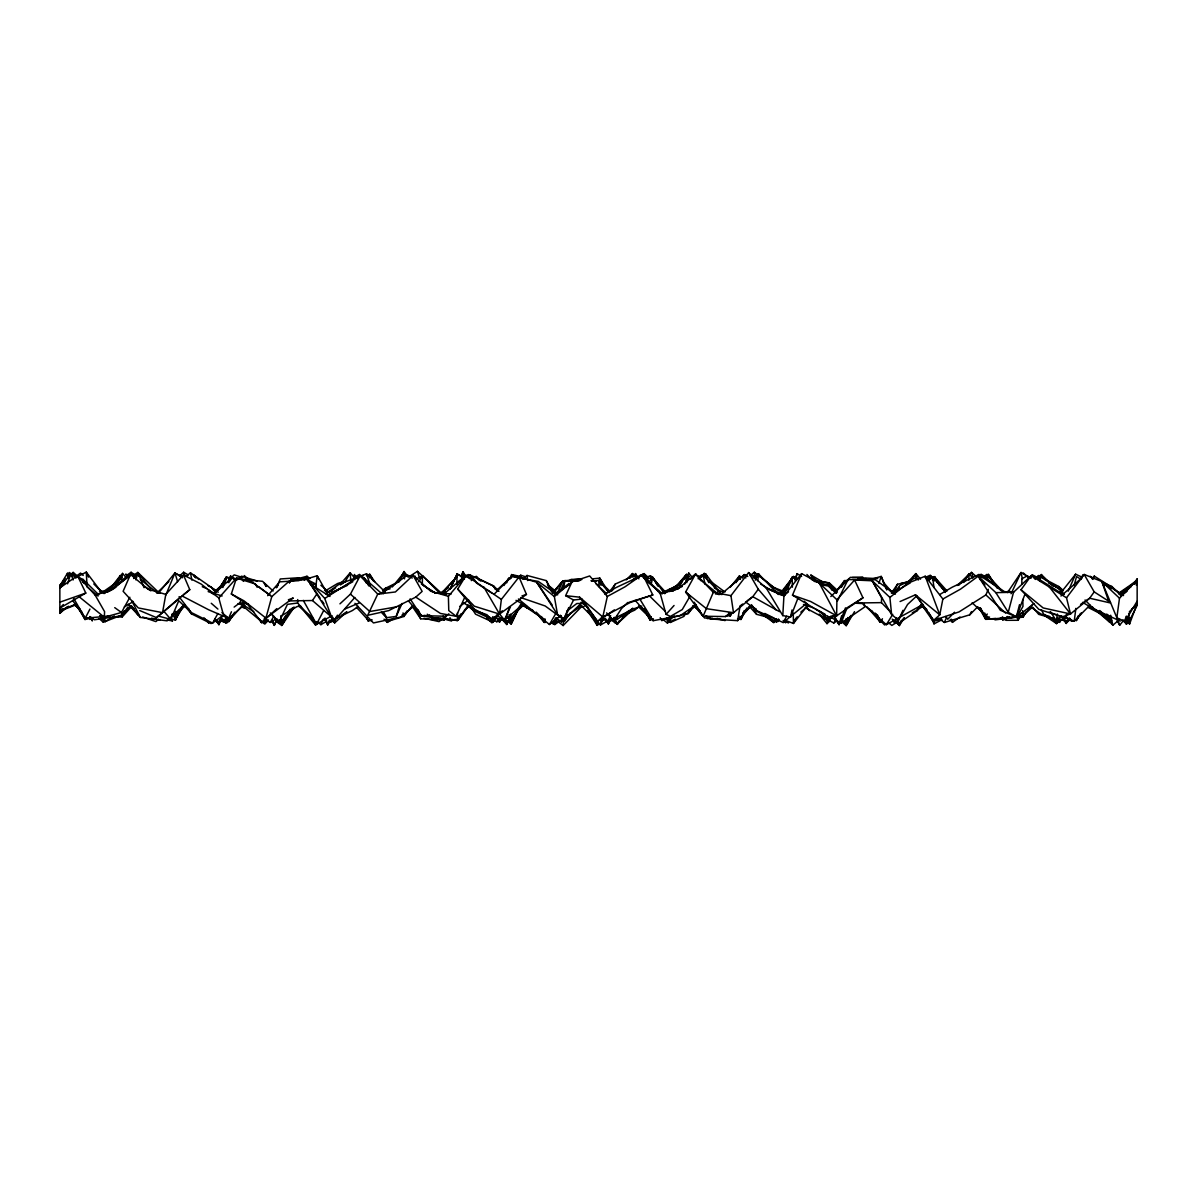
<?xml version="1.0" encoding="UTF-8"?>
<svg xmlns="http://www.w3.org/2000/svg" width="1197" height="1197" viewBox="0 0 1197 1197"><rect width="100%" height="100%" fill="white"/><g stroke="black" fill="none" stroke-linecap="round" stroke-linejoin="round"><path stroke-width="1.5" d="M275.011 618.61L281.011 622.754L281.041 615.737M836.912 599.772L819.257 582.999L801.601 573.647L792.489 595.163L829.222 617.487L836.628 615.827L836.912 599.772L854.583 579.991L872.239 580.784L889.895 597.423L891.615 614.54L898.453 620.166L907.58 604.455L916.693 595.956L915.406 594.804L900.069 601.537M968.882 580.141L969.016 573.737L972.667 577.852M403.958 575.054L404.032 571.523L407.384 575.877M422.287 584.555L422.496 575.637L416.212 578.959M891.181 612.64L881.471 602.63L881.591 597.916L872.239 580.784L891.615 614.54M332.123 615.707L316.562 624.146L297.634 603.019L297.739 599.562M369.559 577.852L369.678 574.231L366.357 575.667M457.538 612.864L457.284 620.166L431.414 617.637L427.239 614.211M456.76 584.331L457.224 573.707L464.511 578.944M129.86 597.258L121.481 612.475L104.319 617.233L104.588 611.652L95.176 595.148L77.506 575.682L59.85 587.847M686.779 582.67L686.958 579.153L692.001 578.585M558.834 622.231L563.159 625.552L563.443 620.076M798.16 597.647L790.633 616.964L782.793 615.602L783.93 595.926L801.601 573.647M892.199 619.148L898.079 623.682L898.528 618.4M124.413 611.802L122.348 614.869L103.301 622.231L103.63 618.699M819.197 614.166L827.022 623.652L827.366 620.121M757.821 580.769L758.509 573.842L778.319 594.52M934.543 580.904L934.932 577.208L927.884 578.824M511.239 578.226L511.658 574.545L516.206 577.238M503.817 619.642L508.86 621.722L509.294 618.101M501.363 599.398L466.052 575.398L457.718 589.089L474.521 609.288L492.76 618.894L499.553 614.106L501.363 599.398L519.034 577.014L536.69 582.251L554.346 596.555L557.548 614.66L563.637 619.462L573.558 600.011L582.056 599.084M121.615 580.769L122.528 573.408L125.969 577.343M1049.156 612.116L1074.233 621.123L1075.879 608.375M315.799 586.65L317.205 575.742L302.976 580.021M1137.15 601.193L1124.956 621.512L1116.846 617.757L1119.494 598.216L1137.15 579.961L1135.235 582.999M1041.24 609.692L1043.874 614.345L1056.367 620.974L1057.325 614.016M634.979 577.149L635.472 573.572L638.27 578.106M555.528 618.146L561.528 621.871L562.066 618.4M221.355 619.627L225.754 622.694L226.338 619.029M706.11 615.677L710.434 618.984L737.606 620.644L739.941 606.969M1040.717 578.121L1041.33 574.56L1053.285 586.186M986.298 615.976L985.715 619.358L1002.413 618.669M231.44 611.787L228.597 618.37L223.405 614.689L218.797 597.976L201.141 584.061L183.47 574.994L165.814 594.385L162.523 612.655L156.493 617.637L139.72 610.545M563.712 587.488L564.954 580.56L577.867 580.695M663.093 619.567L667.372 623.009L667.986 619.642M925.221 576.221L942.877 599.009L939.765 614.839L933.645 620.345L915.406 594.804L939.765 614.839L925.221 576.221L907.565 583.343L889.895 597.423M790.633 616.964L792.01 609.976M1124.956 621.512L1126.003 616.41M220.009 619.672L224.827 621.856L225.934 616.62M599.039 581.443L599.772 578.091L592.62 578.869M1136.357 585.258L1137.15 581.667M607.328 596.465L602.794 616.994L597.557 621.423L579.572 597.168L565.627 595.687L572.016 581.862L589.672 575.966L607.328 596.465L624.984 586.829L642.654 574.485L660.31 593.817L666.086 614.36L670.38 616.425L682.26 609.557L690.205 595.926M597.991 621.946L597.213 625.373L587.413 610.38M687.542 578.465L688.769 573.079L692.12 577.223M1126.272 618.64L1125.449 622.216L1122.232 620.63M353.624 577.897L354.417 574.47L356.452 577.448M614.256 617.517L613.462 620.929L606.61 612.864M651.138 584.331L652.799 577.268L646.066 579.348M774.624 619.088L773.786 622.575L760.693 613.268M1019.5 615.049L1018.213 620.285L1005.974 620.315L1003.445 617.817M172.159 613.986L170.827 619.358L158.288 616.066M228.896 582.715L230.572 576.056L236.527 579.543M1019.515 604.65L1016.388 616.814L1000.318 610.261L978.203 576.206L960.548 589.119L942.877 599.009M1024.692 594.909L1016.388 616.814L1008.248 612.28L1013.53 592.276L1031.186 575.652L1066.512 597.797L1070.507 613.956L1062.308 616.844L1038.801 609.348L1021.026 589.777L1031.186 575.652M271.779 596.6L265.929 618.086L261.709 622.545L247.599 604.38L231.335 593.981L236.452 578.091L254.123 583.567L271.779 596.6L289.435 580.964L307.105 578.854L324.761 598.47L331.719 617.652L334.921 619.956L354.866 597.438M795.197 580.695L797.112 573.662L801.631 576.475M507.678 621.183L506.765 624.52L502.067 619.328M1074.068 585.587L1076.552 576.58L1081.205 579.423M316.502 621.647L315.559 625.073L299.654 605.652M841.626 615.871L839.082 624.654L833.456 615.722M651.183 616.65L650.166 620.106L653.397 618.804M461.429 576.73L462.97 571.747L465.947 576.4M1057.624 620.181L1056.562 623.622L1043.215 614.6M381.634 612.28L386.706 617.652L396.237 616.425L399.559 605.742M507.812 621.123L506.765 624.52L505.014 619.507M67.571 583.807L70.892 573.393L75.187 576.984M135.845 579.842L138.134 572.779L144.029 587.667M703.103 576.849L704.24 573.393L708.819 582.67M496.486 615.153L504.999 620.63L509.653 606.64M557.039 617.772L554.78 624.565L551.667 622.56M878.852 583.373L881.201 576.4L868.768 580.036M221.774 616.29L218.901 624.669L214.832 618.909M1126.616 618.849L1125.449 622.216L1128.367 617.547M329.399 620.046L327.709 624.924L325.21 620.001M461.234 576.73L462.97 571.747L464.331 575.173M986.956 579.273L988.153 575.892L997.43 588.266M929.515 579.557L930.772 576.056L926.418 578.824M795.272 578.75L797.112 573.662M1137.15 603.363L1129.624 623.921L1123.399 620.211M221.924 616.425L218.901 624.669L217.166 619.732M1020.039 615.438L1018.213 620.285L1016.732 617.173M276.821 618.714L274.293 625.358L271.659 620.824M845.471 607.867L839.082 624.654L834.249 615.782M829.895 616.874L841.162 623.113L846.593 608.929M1081.879 578.046L1083.105 574.799L1081.325 577.567M847.88 617.502L845.232 624.4L841.671 620.51M744.31 610.904L740.988 619.447L737.502 618.984M471.289 580.635L472.606 577.283L476.66 582.924M509.713 579.483L511.658 574.545M1031.066 578.031L1032.368 574.695L1035.255 579.438M318.088 622.35L320.886 624.684L322.936 619.492M168.403 618.595L175.48 620.046L179.565 609.872M222.851 587.518L226.876 577.463L230.437 578.465M1135.848 582.221L1137.15 578.989L1137.15 605.458L1129.444 620.824L1126.452 618.984M1076.208 620.839L1078.243 615.782M787.491 589.104L791.606 579.064L781.177 593.667M1037.545 578.645L1038.891 575.368L1036.647 578.271M165.725 595.268L174.971 572.899L182.677 577.777M227.909 582.49L230.572 576.056M845.995 618.864L846.982 624.221L849.122 619.073M242.228 605.547L263.849 623.457L265.839 618.669M1135.758 582.834L1137.15 579.513L1120.407 595.687M225.754 622.694L227.804 617.787M731.666 612.655L730.26 616.006L726.729 615.557M847.97 617.847L845.232 624.4L843.661 621.228M234.133 607.088L239.879 602.809L241.196 599.667M713.292 592.35L703.133 616.246L725.412 616.56L733.507 612.714L752.778 596.705L758.27 589.223L748.619 572.555L730.948 595.657L733.507 612.714L706.41 608.675L685.627 592.036L695.637 573.917L713.292 592.35L730.948 595.657M742.29 578.091L743.726 574.665M459.693 616.605L458.256 620.001L454.8 619.403M938.433 618.176L944.388 622.47L946.468 617.592M1067.679 620.136L1066.258 623.457L1062.876 619.103M457.269 620.644L459.439 615.572L457.269 620.644L451.987 619.537M916.693 595.956L933.645 620.345L959.081 611.891L985.879 594.924L988.288 589.298M276.642 587.428L280.293 578.959L298.442 577.762L301.345 580.006M520.665 597.557L545.174 605.981L563.637 619.462L568.755 607.597M401.115 578.271L404.032 571.523L401.085 577.777M560.824 590.121L564.954 580.56M579.662 603.991L600.445 624.984L602.555 620.091M987.226 613.986L985.894 617.053L989.56 617.083M1068.233 591.153L1075.609 574.186L1082.163 577.238M165.814 594.385L148.159 589.268L130.488 574.455L123.126 591.288L138.283 607.926L162.523 612.655L189.784 589.687L183.47 574.994M555.094 618.984L552.939 623.906L555.393 618.954M1057.056 618.58L1067.739 621.602L1069.145 618.385M275.026 619.148L281.923 624.819L284.841 618.191M1017.854 617.832L1023.076 617.083L1024.542 613.717M610.485 619.073L608.345 623.921L606.864 620.525M684.789 584.061L686.958 579.153M71.67 575.727L73.137 572.39L77.251 575.907M506.69 582.864L508.875 577.942L503.922 585.542M1039.849 577.912L1041.33 574.56L1043.186 577.687M513.378 615.108L511.119 620.136L521.488 604.979M396.237 616.425L402.072 603.438M895.58 621.572L899.351 625.537L901.565 620.63M685.417 613.148L683.966 616.38L670.455 622.44L668.046 619.837M1134.846 584.106L1137.15 578.989L1134.128 583.672M222.253 619.178L228.926 621.512L231.201 616.515M405.588 613.029L404.062 616.425L386.9 621.587L384.057 619.208M466.052 575.398L448.381 596.315L430.725 591.243L413.07 575.368L395.399 591.961L377.743 594.101L367.703 615.303L388.651 610.635L415.793 597.123L440.436 613.448L456.147 616.275L464.72 597.333M450.401 588.729L457.224 573.707L450.207 588.909M1092.801 579.393L1094.297 576.116L1107.958 584.764L1110.966 588.939M494.002 617.083L504.176 620.585L510.476 606.804M893.695 592.485L897.466 584.241L909.959 581.712M557.697 592.425L563.039 580.769L579.632 580.695M902.987 610.29L898.453 620.166L896.029 617.652M117.396 581.907L120.403 575.398L120.777 578.959M841.431 587.263L844.513 580.59L848.119 580.575M1060.991 619.073L1059.45 622.38L1057.385 619.717M446.451 614.839L444.222 619.627L436.262 617.697M618.894 621.063L617.323 624.415L612.445 619.014M270.283 612.924L279.051 622.186L287.415 604.365L297.634 603.019M518.151 609.198L511.164 624.056L506.57 620.914M1011.091 593.742L1021.056 572.48L1028.672 577.119M72.179 576.4L73.586 573.408L75.905 578.196M276.447 620.794L274.293 625.358L272.557 620.36M1066.497 614.764L1064.298 619.403L1060.737 615.901M124.353 610.754L122.797 614.031L128.049 606.894M1066.692 614.375L1064.298 619.403L1062.652 616.395M1100.282 612.879L1109.469 621.856L1110.966 618.699M501.064 618.879L499.508 622.156L497.413 619.283M684.16 579.348L686.539 574.336L689.562 576.505M686.539 577.762L688.769 573.079M783.481 595.133L792.13 577.178L797.292 579.333M518.944 608.031L511.164 624.056L509.967 618.954M612.041 590.734L615.288 584.046L634.889 575.308L638.899 578.839M1067.769 620.33L1066.258 623.457L1065.121 620.061M399.185 581.802L403.269 573.468L407.578 576.61M402.132 614.809L405.559 614.106L407.145 610.859M783.272 595.298L792.13 577.178L792.384 587.188M172.757 613.612L175.48 620.046L182.004 606.774M837.421 600.999L848.089 579.587L875.321 579.767L895.401 594.101M115.421 587.607L122.528 573.408M736.02 582.64L739.327 576.026L742.724 577.418M795.945 618.52L793.476 623.457L785.142 620.315M1050.562 611.757L1056.367 620.974L1057.983 617.757M180.852 608.794L175.899 618.565L183.306 606.625M561.348 619.388L564.251 621.542L567.513 615.123L564.221 619.403M731.831 612.909L730.26 616.006L728.449 613.088M871.581 610.455L880.857 621.827L882.443 618.729M89.925 609.093L85.211 618.25L72.568 600.37M746.868 608.031L740.988 619.447L739.896 616.32M1122.831 620.166L1126.512 624.236L1129.788 617.921M755.202 580.171L758.509 573.842L760.304 577.119M275.879 621.213L281.789 625.492L285.185 619.014M323.654 610.575L316.562 624.146L303.305 600.4M337.419 615.183L334.921 619.956L312.447 600.535L288.716 600.939M944.388 622.47L969.809 614.794L971.47 611.622M1023.076 617.083L1025.664 612.146M339.948 603.842L350.452 594.131L360.088 575.907L377.743 594.101M610.65 615.572L607.313 621.842L601.493 617.487M289.494 582.715L291.155 579.617L299.609 578.196M304.622 580.336L306.223 577.373L307.509 580.769M406.681 611.577L404.062 616.425L403.015 612.924M745.596 601.911L757.357 610.919L783.197 622.545L786.638 616.231M805.252 607.732L833.8 623.009L835.431 620.001M220.428 587.757L226.323 576.954L229.824 577.971M1030.602 577.927L1032.368 574.695L1034.148 577.971M289.39 582.849L291.155 579.617M446.75 615.034L444.222 619.627L443.114 616.081M467.264 604.694L473.608 610.65L496.83 621.767L498.476 618.774M821.636 612.52L827.98 621.153L830.658 616.275M229.989 581.039L231.679 577.971L236.826 579.677M163.824 611.218L170.827 619.358L178.742 600.759L191.011 612.385L212.587 623.113L217.899 613.477M966.338 578.331L968.104 575.129L958.812 585.243M629.891 578.241L632.51 573.543L636.385 577.223M501.289 618.984L499.508 622.156L498.461 618.819M344.796 582.415L350.212 572.824L354.955 578.346M678.205 588.625L685.522 575.787L690.145 578.959M737.232 579.722L738.998 576.655M972.144 602.779L989.799 619.208L1017.106 616.679L1022.971 606.4L1022.807 599.458M264.253 618.55L270.238 622.44L273.754 616.29M1080.098 613.956L1076.537 620.151L1081.34 612.774M460.965 613.837L457.284 620.166L468.341 605.203M518.421 598.979L549.423 624.505L555.782 613.552M986.313 579.064L988.153 575.892L985.221 578.001M336.282 617.053L333.499 621.782L336.611 617.562M279.125 620.121L281.923 624.819L291.036 609.378M90.044 616.575L94.339 619.777L120.897 615.946L122.752 612.834M418.815 581.802L422.496 575.637L438.985 592.5L446.092 593.682M846.982 624.221L854.538 611.637M59.85 585.872L67.421 573.273L69.875 575.877M788.808 584.181L793.446 576.475L796.768 577.672M1037.799 579.303L1039.669 576.206L1058.133 588.326L1064.328 594.37M219.829 587.622L226.323 576.954M752 605.637L756.429 611.113L776.539 622.051L778.424 618.954M963.675 582.49L969.016 573.737M506.735 616.679L511.523 619.358L520.785 604.335M611.233 619.208L608.345 623.921L607.044 620.465M854.853 603.183L862.319 603.527L886.364 624.669L892.738 614.315M226.846 618.475L228.926 621.512L234.642 612.28M495.932 617.547L493.239 621.782L486.64 614.405M894.623 593.323L899.486 585.722L915.675 577.732L918.443 579.961M559.089 586.44L562.066 581.802L555.213 590.046M897.72 622.216L899.351 625.537L904.453 617.697L900.638 621.572M896.329 619.926L894.354 622.949L892.708 619.627M332.781 617.248L327.709 624.924L324.986 617.981M452.84 581.802L455.892 577.193M848.434 617.667L845.351 622.32L851.157 615.333M312.447 600.535L317.085 593.607M278.961 620.046L281.011 622.754L286.068 615.243M288.103 612.236L290.123 609.228M1007.5 592.575L1021.056 572.48L1022.433 579.273M281.789 625.492L294.193 607.268M665.203 618.864L688.11 613.612L693.287 605.981M891.391 593.114L897.466 584.241M742.634 613.433L744.639 610.5M910.573 581.248L915.855 573.617L920.523 579.153M59.85 586.081L65.087 578.51M67.182 575.488L69.276 572.465L71.476 575.473M670.245 618.625L668.18 621.587L666.071 618.565M898.079 623.682L917.052 610.739L921.286 604.665M564.251 621.542L570.37 612.849M276.268 587.787L278.273 584.959M1066.512 597.797L1084.168 574.44L1094.193 591.887L1089.674 598.231L1070.507 613.956L1043.156 607.941L1021.026 589.777M61.99 610.365L59.85 613.343L59.85 585.094L62.513 582.55M827.785 616.066L827.98 621.153L831.212 616.62M383.19 593.727L385.239 590.854L407.668 575.069L412.232 578.046M467.982 606.43L458.256 620.001L457.897 616.59M216.148 592.35L226.876 577.463M600.505 618.475L601.238 621.856L603.228 619.103M496.501 617.353L493.239 621.782L492.775 616.65M1061.559 619.522L1059.45 622.38L1058.896 618.954M59.85 588.281L70.892 573.393L73.137 579.976M609.946 591.243L615.288 584.046M649.477 581.727L652.799 577.268L664.275 593.278M62.064 610.395L59.85 613.343L66.897 607.178M693.123 606.221L687.931 613.148L684.774 614.66M1133.963 584.181L1137.15 579.947M108.418 591.019L120.403 575.398M281.011 622.754L292.337 608.016M133.69 578.525L138.134 572.779L138.837 576.415M638.21 577.822L640.275 575.159M795.107 619.492L797.232 616.754M1000.363 618.011L1004.941 619.418L1007.216 616.485M568.53 614.809L563.967 620.689L563.473 617.667M807.526 605.443L793.476 623.457L793.222 613.044M835.79 591.752L844.513 580.59M917.052 610.739L921.6 604.934M781.147 592.126L793.446 576.475L795.227 579.453M59.85 611.517L62.02 608.779M508.86 621.722L511.074 618.909M513.304 616.096L522.176 604.874M1060.722 592.889L1075.609 574.186M1032.592 604.545L1023.644 615.707L1002.039 619.133M673.238 591.019L685.522 575.787L686.405 580.814M688.11 613.612L693.766 606.595M1117.175 620.689L1119.689 625.238L1123.175 620.899M405.559 614.106L412.052 606.101M158.857 592.68L174.971 572.899L177.605 581.727M392.257 586.994L403.269 573.468L404.571 578.854M730.335 587.069L739.327 576.026L740.434 579.378M494.286 620.031L491.922 622.889L486.85 618.116M628.859 610.545L617.323 624.415L614.689 618.011M333.963 618.984L332.138 621.183L339.335 615.991M176.168 615.512L184.099 606.116M919.266 607.283L917.007 609.976L922.992 606.31M383.235 591.019L385.629 588.191L398.691 581.772M678.669 585.378L682.275 581.144M552.505 592.949L563.039 580.769M932.493 580.021L934.932 577.208L945.406 592.485M267.664 595.672L279.724 581.832L299.055 580.65M340.202 584.256L350.212 572.824L350.811 581.488M673.866 588.849L686.539 574.336L687.512 577.687M737.606 620.644L751.656 604.665M218.797 597.976L236.452 578.091M172.233 614.36L175.854 614.794L184.203 605.443M241.24 606.879L226.757 623.038L220.098 620.719M666.086 614.36L674.061 605.487M743.068 613.657L749.142 606.924M113.236 617.158L122.244 616.904L131.7 606.445M107.296 591.468L120.912 576.46M264.791 624.131L268.457 620.121M743.098 614.585L750.519 606.595M442.037 592.934L457.074 576.879M907.057 582.954L915.855 573.617L917.171 576.969M441.02 593.532L454.965 578.794M780.175 594.759L787.821 586.859M954.518 612.221L947.725 619.253L945.69 616.5M243.23 581.338L245.669 578.839L255.485 584.181L257.19 587.308M563.159 625.552L581.009 607.208L584.211 606.43M494.062 594.325L511.448 576.535L538.276 581.428L557.682 594.849M1129.355 611.802L1137.15 603.812M554.914 623.742L557.338 621.258M1074.233 621.123L1089.958 605.113M969.809 614.794L977.605 606.864M63.381 604.53L59.85 608.091L85.795 593.069L77.506 575.682M626.181 579.887L632.51 573.543L633.004 577.223M1056.367 620.974L1061.5 615.827M59.85 587.099L64.847 582.116M120.897 615.946L131.116 605.802M830.823 596.555L848.089 579.587M1091.739 578.615L1094.297 576.116M627.737 602.48L621.497 608.585L613.462 620.929L608.211 614.046M827.98 621.153L831.765 617.443M515.922 612.445L523.882 604.709M698.988 578.51L704.24 573.393L704.539 576.864M121.75 581.533L128.423 575.099L110.304 590.749M157.091 592.814L168.867 581.562M834.698 592.32L843.84 583.567M846.459 581.069L850.379 577.328L877.745 578.615M776.419 620.076L773.786 622.575L769.102 617.323M442.531 593.532L445.209 591.004M328.457 595.717L332.272 592.126L347.534 585.303M561.528 621.871L581.937 602.675M184.607 604.56L167.131 620.839L140.393 617.443L128.139 604.216M691.552 577.927L695.637 574.141L697.986 576.984M674.36 615.857L668.18 621.587L666.864 618.385M231.575 577.313L234.208 574.874L242.662 577.582M261.709 622.545L276.821 608.615M827.022 623.652L829.73 621.168M332.033 620.375L334.696 622.889L346.861 611.712M618.804 622.38L630.61 611.592M1059.225 621.198L1056.562 623.622L1052.358 617.547M496.456 590.45L513.483 574.934L520.321 576.52M957.061 585.528L971.515 572.375L975.585 575.952M776.539 622.051L779.232 619.597M415.793 597.123L422.137 591.393L413.07 575.368M448.815 613.822L446.137 616.246L421.179 615.632L408.461 600.939M104.064 593.622L121.66 577.762M215.684 590.615L223.899 583.208M214.083 593.787L231.679 577.971M664.679 593.697L669.991 588.939L679.971 584.645M1134.517 582.969L1137.15 580.62M179.49 575.952L183.635 572.256L188.243 574.889M601.238 621.856L605.323 618.25M622.44 617.472L632.899 608.241M800.823 612.146L806.269 607.358M104.738 593.054L120.897 578.914M158.558 619.268L155.894 621.602L142.623 616.979M224.827 621.856L243.874 605.188M504.176 620.585L523.298 603.901M631.642 581.054L634.215 578.809M238.772 578.54L241.51 576.161L257.265 581.114M522.85 579.109L527.039 575.458L546.266 580.62L553.209 593.323M1060.961 596.016L1081.564 578.091M156.493 617.637L180.433 597.049M1032.532 607.178L1021.535 616.62L994.946 619.866M695.637 573.917L677.966 588.939L660.31 593.817M1108.317 615.138L1112.761 625.283L1119.539 619.522M1131.734 609.153L1137.15 604.545M130.488 574.455L112.832 589.403L95.176 595.148M517.882 577.597L520.71 575.203L525.767 576.849M750.25 575.697L754.349 572.211L776.434 589.478L782.808 592.56M186.193 576.415L190.458 572.809L218.288 592.186M413.429 606.4L400.83 617.009L373.449 622.949L354.955 603.333M458.167 581.996L465.483 575.832L470.152 578.869M441.888 619.253L439.075 621.632L423.962 618.176M443.638 594.176L465.483 575.832M492.76 618.894L502.396 610.814M747.796 576.475L744.579 574.575L720.923 594.325L715.522 593.996M554.346 596.555L572.016 581.862M1067.739 621.602L1070.582 619.238M553.777 591.587L557.892 588.191M289.659 610.709L293.849 607.253M783.197 622.545L805.536 604.261M899.411 587.353L892.618 592.889L883.251 582.191M985.58 576.64L988.363 574.365L997.116 587.652M928.812 580.306L932.598 577.238L945.63 591.602M179.326 610.605L185.026 606.011M638.974 606.699L634.679 610.156L624.789 614.6M780.115 593.951L788.509 587.323M600.086 623.113L597.213 625.373L592.605 615.497M784.349 595.133L788.554 591.842M892.618 591.513L895.326 589.403M464.481 610.081L470.182 605.652M183.171 594.819L189.784 589.687M467.174 577.163L470.047 574.934L493.718 586.231L498.984 591.288M1017.106 616.679L1034.058 603.542M752.823 578.196L758.509 573.842M549.423 624.505L560.959 615.662M566.72 611.248L576.819 603.527L583.897 603.378M554.42 594.505L568.635 583.822M568.395 581.503L571.268 579.348L581.877 579.557M212.587 623.113L222.642 615.632M846.548 608.106L862.962 597.812L854.583 579.991M74.603 577.463L80.498 573.094L83.221 575.428M107.446 592.306L133.047 573.558L135.964 575.877M457.718 589.089L474.311 606.191L499.553 614.106L526.456 594.415L519.034 577.014M496.83 621.767L501.169 618.625M725.412 616.56L729.736 613.418M739.821 606.101L742.694 604.021M747.018 600.879L752.778 596.705L779.501 611.637M459.648 606.49L468.655 599.981M950.223 619.627L952.498 622.35L959.979 616.994M1121.215 595.433L1127.02 591.288M289.509 611.054L294.028 607.837M329.729 591.707L335.639 587.817M614.211 617.398L617.083 619.477L632.629 608.45M560.555 620.48L554.78 624.565L553.074 621.557M566.331 616.41L580.784 606.206M325.599 593.787L339.305 584.136L366.536 573.767L385.165 591.976M114.927 583.552L104.633 590.749L99.471 591.946M126.687 575.338L131.101 572.271L135.426 575.682M263.849 623.457L268.293 620.36M59.85 612.28L68.558 606.251M219.186 621.123L222.148 619.088M1118.746 593.128L1137.15 580.455M1119.015 593.817L1137.15 581.338M358.322 606.46L352.337 610.575L328.262 622.066M614.39 609.872L597.557 621.423L584.121 602.061M792.489 595.163L810.564 601.463L836.628 615.827L862.962 597.812M841.162 623.113L864.638 607.029L864.264 603.587M318.552 623.024L315.559 625.073L312.626 618.206M696.295 604.65L680.091 615.707L653.098 620.704L635.128 600.31M1119.539 594.52L1122.487 592.515M1126.886 589.508L1131.285 586.5M1036.587 578.301L1039.669 576.206L1040.343 581.473M1080.547 604.425L1089.674 598.231L1110.262 602.929M833.8 623.009L836.823 620.974M441.169 592.65L448.666 587.622M465.169 576.565L468.162 574.56L471.304 576.356M698.18 578.779L702.639 575.787M133.316 575.398L137.805 572.42L158.034 591.827M609.722 591.931L612.744 589.926M360.088 575.907L324.761 598.47M979.894 577.373L982.932 575.383L997.849 587.892M689.382 610.216L695.292 606.34M555.438 593.802L562.859 588.969M565.822 587.024L570.281 584.121M327.649 592.964L332.093 590.076M330.641 622.365L333.768 620.33M341.609 615.288L346.307 612.251M408.342 577.163L417.469 571.328L440.81 592.62L444.326 593.218M393.589 618.505L387.469 622.395L385.15 619.537M382.531 590.106L385.629 588.191M698.45 578.346L703.193 575.413L721.851 594.655M1035.255 577.822L1038.427 575.862M1006.572 592.216L1009.58 590.36M667.851 590.839L678.669 584.196M898.139 621.557L891.84 625.418L889.012 623.143M912.279 612.864L915.436 610.934M340.322 584.959L343.449 583.044M698.704 576.73L701.726 574.874M983.859 576.37L986.927 574.5L1002.547 591.363M114.403 616.036L105.276 621.587L101.251 617.861M89.745 619.447L92.618 617.727M325.3 590.854L337.494 583.552L342.626 581.937M124.308 606.939L133.406 601.493M669.632 591.557L677.622 586.814M604.919 594.146L615.827 587.682L641.368 575.697L662.48 593.787M270.238 622.44L276.537 618.714M281.28 615.916L297.051 606.58L300.656 606.041M320.886 624.684L325.704 621.856M939.75 594.52L952.139 587.233L978.458 574.755L1004.537 591.662L1013.605 592.081M892.723 593.128L910.289 582.864M327.439 595.478L352.831 581.742M354.656 577.149L359.519 574.395L362.302 576.894M886.364 624.669L922.962 604.41M600.445 624.984L610.006 619.717M887.815 623.188L884.583 624.954L869.591 609.288M829.222 617.487L832.364 615.782M892.139 592.874L895.236 591.198M1002.682 620.345L1009.236 616.829M59.85 586.006L64.803 583.388M76.369 577.313L86.274 572.106L101.984 592.829M931.131 617.083L934.019 623.861L942.009 619.702M977.904 576.026L981.106 574.38L983.994 576.715M862.708 580.186L865.925 578.54M378.701 594.191L385.239 590.854M1027.774 575.712L1021.819 578.69L1021.864 584.301M635.697 577.777L644.061 573.617L648.086 577.238M667.372 623.009L675.273 619.208M661.956 592.724L669.991 588.939M670.305 616.829L661.761 620.674L660.19 617.682M609.976 621.258L613.268 619.777M672.056 591.004L682.305 586.455M935.635 620.884L940.633 618.714M925.206 577.433L930.353 575.218L934.124 579.318M344.646 609.123L359.22 602.959M59.85 611.188L75.261 605.083L80.199 610.38M59.85 610.425L75.426 604.395M300.387 579.602L306.223 577.373M927.54 579.153L932.598 577.238L933.974 587.473M288.357 599.787L293.28 597.961L265.929 618.086L243.964 600.819L231.335 593.981M643.821 578.136L650.495 575.742L665.113 591.662M59.85 602.181L85.795 593.069M99.71 615.737L101.925 618.64L110.109 615.797M641.876 606.041L633.527 608.884L607.313 621.842L605.637 618.744M521.937 595.941L526.456 594.415M642.654 574.485L652.799 594.969L630.191 602.51L602.794 616.994L579.572 597.168M930.727 577.732L934.169 576.58L947.066 591.004M628.844 602.39L652.799 594.969M359.758 576.565L363.185 575.503M922.947 606.64L933.002 621.019L939.899 619.103M298.277 578.57L306.986 576.266L309.903 578.555M900.832 583.478L909.81 581.368M76.653 605.113L85.017 619.522L90.179 618.37M383.16 590.345L390.087 588.819M86.498 618.34L89.94 617.667M573.303 581.069L580.994 579.632M101.865 592.006L109.047 590.675M366.477 617.682L368.212 620.989L371.683 620.36M937.191 619.462L940.842 618.804M371.953 619.642L368.347 620.27L356.497 607.328M396.461 606.879L369.813 611.517L350.452 594.131M566.495 580.829L579.513 578.809M310.502 584.66L315.724 583.956L315.933 587.532M578.495 606.4L581.981 606.041M109.122 616.021L85.211 618.25L73.601 598.216M995.5 618.43L988.348 619.073L977.784 606.999M707.337 618.61L712.395 618.221M569.742 581.129L578.854 580.53M591.513 581.009L598.814 580.53L609.123 592.65M857.321 579.991L862.857 579.692M852.369 577.493L862.708 576.984M426.476 616.425L429.858 616.26M710.18 617.787L704.599 618.011L694.425 605.921M984.922 584.944L978.203 576.206L995.859 592.65L1013.53 592.276M855.99 603.004L881.471 602.63M412.486 606.744L420.686 618.804L444.267 620.091M451.254 593.936L435.05 592.934L421.359 584.001M591.034 580.68L596.42 581.039M718.005 591.273L725.277 591.752M857.74 579.079L869.905 579.961M156.627 592.62L160.144 592.904M709.716 618.535L721.028 619.537M424.067 615.423L431.204 616.066M237.919 578.839L262.502 581.308L273.14 590.974M239.879 602.809L248.497 604.066M815.86 580.949L826.633 582.58L837.376 592.141M440.032 618.654L421.359 615.692L417.693 609.931M442.202 593.757L445.838 594.385M820.618 581.338L829.192 582.849L837.302 590.271M442.546 618.355L451.628 620.076M819.706 584.345L828.294 586.066L836.329 593.338M167.101 619.896L172.428 620.974L171.006 617.607M151.525 618.161L159.979 620.241M749.307 606.4L756.579 614.33L767.157 617.053M440.571 618.146L451.583 621.004L449.952 617.667M813.87 581.233L829.416 585.378L836.568 593.099M1089.584 606.475L1092.996 607.388M717.093 618.4L725.068 620.615M1053.854 618.595L1038.697 614.36L1032.996 607.507M1049.934 616.575L1041.031 614.061L1030.512 606.864M1103.604 584.525L1108.691 586.006L1123.549 595.567M233.325 579.004L236.841 580.036M208.188 591.632L222.148 595.971M237.739 578.091L242.886 579.827M803.471 604.47L813.795 607.971M246.133 578.555L253.166 580.934M485.503 614.151L477.019 611.218L463.508 602.824M1067.709 619.238L1072.826 621.004M521.563 605.069L533.039 610.485M238.083 603.542L244.831 605.921L253.794 611.757M783.811 591.468L770.793 586.246M783.87 595.433L771.93 590.705L760.664 584.061M1084.168 574.44L1101.824 581.533L1119.494 598.216M1103.185 582.804L1111.818 586.365L1119.524 594.311M785.172 621.527L788.584 622.934M176.722 574.051L181.809 576.161M74.992 576.056L83.087 579.423L98.782 594.819M202.278 586.739L205.704 588.161M214.278 620.719L217.704 622.156M1088.013 607.388L1105.504 616.29M748.619 572.555L766.275 588.116L783.93 595.926M773.112 590.151L784.843 595.373M208.098 585.812L211.285 587.233L214.847 591.094M1082.597 602.345L1093.729 608.944L1120.272 621.108M491.877 621.662L475.523 614.166L471.603 607.986M762.055 614.54L768.698 617.637M474.326 576.745L493.134 585.692L498.191 590.809M768.609 588.849L779.965 594.43M241.495 606.774L244.487 608.256M185.969 606.864L191.37 613.807L211.151 623.592M465.887 576.131L462.67 574.53L464.72 577.418M1038.622 578.001L1033.654 575.518L1035.51 578.42M1048.542 582.954L1063.265 590.794M505.538 617.143L510.461 619.597L508.351 616.829M308.961 580.545L315.724 583.956M764.808 613.433L774.22 618.206M749.831 605.742L756.324 609.108M181.839 595.852L208.682 609.782L228.597 618.37L221.924 612.565M213.081 588.909L216.388 590.63M1046.253 579.947L1058.747 586.485L1062.951 590.181M458.765 574.769L463.523 577.313M516.012 600.355L526.545 606.011M565.627 595.687L573.558 600.011M815.396 608.854L825.062 614.211M82.533 581.802L85.436 583.403M1125.255 619.298L1128.472 621.168M823.282 582.221L810.668 574.904L813.107 577.642M714.28 587.772L720.714 591.513M207.246 589.133L214.981 593.951M1036.303 577.538L1063.385 594.55M310.367 584.136L329.968 596.465M423.02 585.258L435.543 593.248M1094.193 591.887L1110.502 602.375M476.376 582.939L484.157 588.026M487.269 590.061L491.937 593.114M523.643 605.622L544.77 619.717M128.767 576.116L125.73 574.096L127.54 576.909M638.884 605.802L646.2 610.739M210.911 592.455L214.009 594.535M1091.724 607.088L1111.684 620.63M548.211 586.365L552.625 589.418M323.714 618.939L326.751 621.019M144.912 586.665L150.897 590.869M647.487 581.533L651.991 584.735M114.732 607.642L121.481 612.475M920.553 605.278L926.508 609.572M355.075 576.61L357.963 578.705M820.843 583.523L811.371 576.565L813.496 579.378M708.968 580.216L723.422 590.884M259.091 587.084L270.507 595.493M819.182 614.495L828.085 621.153M74.274 604.814L80.004 609.078M581.114 602.226L588.385 607.672M412.95 606.34L418.666 610.62M1110.412 586.096L1120.257 593.577M693.108 605.772L700.335 611.278M183.395 604.829L189.156 609.243M456.147 616.275L448.77 610.575L448.381 596.315M826.783 618.176L829.671 620.45M324.492 590.046L327.409 592.335M1065.988 616.679L1071.584 621.093L1069.549 618.071M1059.001 591.767L1062.996 594.939M547.418 584.585L555.782 591.243M468.82 606.699L474.296 611.068M140.333 579.363L157.809 593.278M611.876 619.088L616.081 622.455M699.392 578.869L719.053 594.729M998.418 588.4L1001.291 590.734M78.748 596.42L104.319 617.233M757.881 574.47L774.788 588.505M86.633 586.53L98.079 596.091M611.787 619.762L615.916 623.233M298.502 605.936L312.492 617.652M1093.504 608.375L1111.789 623.891M648.834 582.879L658.799 591.318M689.053 594.954L685.627 592.036L703.133 616.246L694.185 602.181M198.867 579.483L193.286 574.71L195.68 577.508M516.386 575.742L519.034 578.016M98.169 588.266L103.6 592.934M362.377 576.715L381.768 593.607M211.241 603.273L217.914 609.078M320.856 585.258L329.22 592.59M131.371 606.625L134.124 609.049M99.112 618.505L103.301 622.231M982.932 575.383L988.034 579.932M1023.285 572.929L1028.597 577.672M842.239 622.126L846.204 625.672L850.02 617.637L846.204 625.672L845.262 622.335M556.126 617.906L560.121 621.482M244.218 575.533L247.884 578.869M985.879 594.924L1005.615 613.059M603.243 584.944L610.051 591.288M1090.228 576.236L1092.906 578.735M595.911 583.687L606.684 593.757M783.152 620.495L785.651 622.844M804.16 601.163L809.531 606.28M1099.789 610.5L1110.322 620.659L1106.836 614.061M922.872 605.682L926.777 609.438M638.644 606.849L649.208 617.053M277.689 620.45L280.293 622.994M649.238 595.702L665.098 611.248M886.932 587.742L890.867 591.662M536.136 612.086L544.71 620.734L541.328 616.515M93.8 583.941L101.221 591.483M203.954 617.772L208.787 622.724L206.408 619.866M480.91 581.173L476.122 576.266L479.369 580.455M1002.383 616.784L1004.941 619.418M756.025 577.822L753.541 575.278L755.307 578.226M242.228 603.243L244.831 605.921M1085.066 599.996L1093.729 608.944M806.913 574.455L812.583 580.306M381.334 611.921L386.706 617.652L384.028 612.894M206.318 620.495L208.637 622.979M819.137 610.679L826.768 618.909M939.166 584.794L945.465 591.647M193.435 575.338L195.71 577.822M271.435 613.881L279.051 622.186M1103.843 614.151L1109.784 620.809M867.017 606.864L880.124 621.856M130.997 606.34L139.271 615.827M758.27 589.223L776.314 610.126M211.285 587.233L214.802 591.363M1021.295 612.909L1023.644 615.707L1022.582 610.65M1101.165 611.921L1109.469 621.856M75.8 604.799L79.226 608.914M612.535 619.956L614.914 622.829M537.214 613.941L544.276 622.53L541.852 617.607M776.165 618.699L778.424 621.497M499.134 613.448L504.999 620.63M508.186 616.784L510.461 619.597M552.236 605.128L536.69 582.251L557.548 614.66M560.211 615.168L563.637 619.462M140.648 576.311L150.553 588.774M979.116 608.465L985.894 617.053L980.253 607.926M1048.841 586.321L1070.507 613.956M754.14 608.181L756.429 611.113M266.497 586.231L264.268 583.313L266.108 586.515M179.071 596.719L191.011 612.385M718.155 590.645L705.617 573.797L707.247 576.999M806.269 606.4L809.441 610.709M524.451 604.814L526.62 607.807M258.537 618.415L261.649 622.724L259.899 619.477M131.685 606.026L137.999 614.839L136.263 611.547M541.119 616.784L545.084 622.5L545.054 618.939M1058.747 586.485L1061.769 590.854M493.134 585.692L495.244 588.759M981.016 577.373L978.937 574.321L980.193 577.612M429.499 614.779L431.414 617.637M374.691 581.652L369.678 574.231L373.12 580.74M320.063 598.006L307.105 578.854L331.719 617.652M322.038 600.939L324.013 603.857M410.107 598.859L421.179 615.632M658.395 586.515L652.709 577.567L657.647 585.513M995.859 592.65L1008.248 612.28M935.066 577.971L939.66 585.258M608.196 591.647L599.772 578.091L602.136 582.984M471.753 607.627L473.608 610.65M170.498 617.832L172.428 620.974M89.655 616.575L92.349 620.944L91.181 617.637M639.976 599.338L653.098 620.704M829.192 582.849L831.077 585.976M766.275 588.116L782.793 615.602M1127.769 620.809L1129.624 623.921L1128.681 620.704M875.381 614.256L880.124 622.216L875.097 613.029M1126.721 616.186L1129.444 620.824L1128.666 613.388M988.363 574.365L992.044 580.665M876.279 614.001L880.857 621.827M368.796 585.902L364.202 578.031L366.192 582.909M483.708 586.874L499.553 614.106M643.941 609.393L650.166 620.106L644.016 608.57M509.877 616.515L511.523 619.358L510.61 614.121M979.236 608.196L985.715 619.358L980.373 607.881M327.35 593.547L317.205 575.742L318.626 579.124M133.047 573.558L134.887 576.789M137.805 572.42L139.585 575.667M493.718 586.231L495.423 589.388M508.979 614.63L511.523 619.358M829.416 585.378L831.915 590.106M819.257 582.999L836.628 615.827M1124.791 620.989L1126.512 624.236M700.709 580.665L698.315 576.086L699.811 579.243M131.924 601.118L140.393 617.443M306.986 576.266L308.661 579.498M189.754 610.635L191.37 613.807M988.602 577.822L986.927 574.5L987.181 577.882M752.479 606.161L756.579 614.33M928.932 612.864L933.002 621.019M265.39 617.652L266.961 620.914L265.958 617.487M366.596 617.622L368.212 620.989M546.266 580.62L551.667 591.917M103.75 618.34L105.276 621.587L104.378 618.131M601.103 585.393L598.814 580.53L599.039 586.65M934.932 577.208L937.176 582.191M635.472 573.572L636.999 576.954M100.503 615.527L101.925 618.64M877.551 615.108L879.75 620.046M81.366 611.308L85.017 619.522M88.488 577.119L86.274 572.106L86.992 585.079M416.421 608.689L420.686 618.804M73.137 572.39L75.202 577.283M1116.846 617.757L1101.824 581.533L1108.646 601.163M885.975 587.907L881.201 576.4L886.782 590.001M470.047 574.934L471.438 578.331M984.712 612.999L986.089 616.41M131.101 572.271L132.433 575.622M183.635 572.256L184.996 575.712M520.71 575.203L521.952 578.375M951.256 619.178L952.498 622.35M386.137 618.969L387.469 622.395L386.571 618.774M981.106 574.38L982.363 577.597M644.061 573.617L645.333 576.954M472.606 577.283L473.803 580.44M1117.803 620.211L1119.689 625.238M744.579 574.575L745.836 577.986M978.458 574.755L980.313 579.797M634.889 575.308L636.116 578.705M898.184 622.26L899.351 625.537M73.586 573.408L74.768 576.939M415.045 576.086L416.167 579.513M971.515 572.375L973.191 577.582M366.536 573.767L370.232 585.348M417.469 571.328L419.608 578.211M280.412 619.851L281.923 624.819M916.842 576.999L915.855 573.617L915.9 578.944M228.073 618.176L228.926 621.512M754.349 572.211L755.651 577.553M83.087 579.423L83.835 582.804M703.193 575.413L705.018 584.151M1110.711 615.243L1112.761 625.283M67.421 573.273L68.468 578.36M190.458 572.809L191.864 580.096M650.495 575.742L651.048 579.019M669.931 618.924L670.455 622.44M175.42 611.353L175.854 614.794M527.039 575.458L527.638 580.545M334.322 619.507L334.696 622.889M616.889 616.066L617.083 619.477M933.869 620.465L934.019 623.861M175.331 616.32L175.48 620.046M122.184 613.313L122.244 616.904"/></g></svg>
